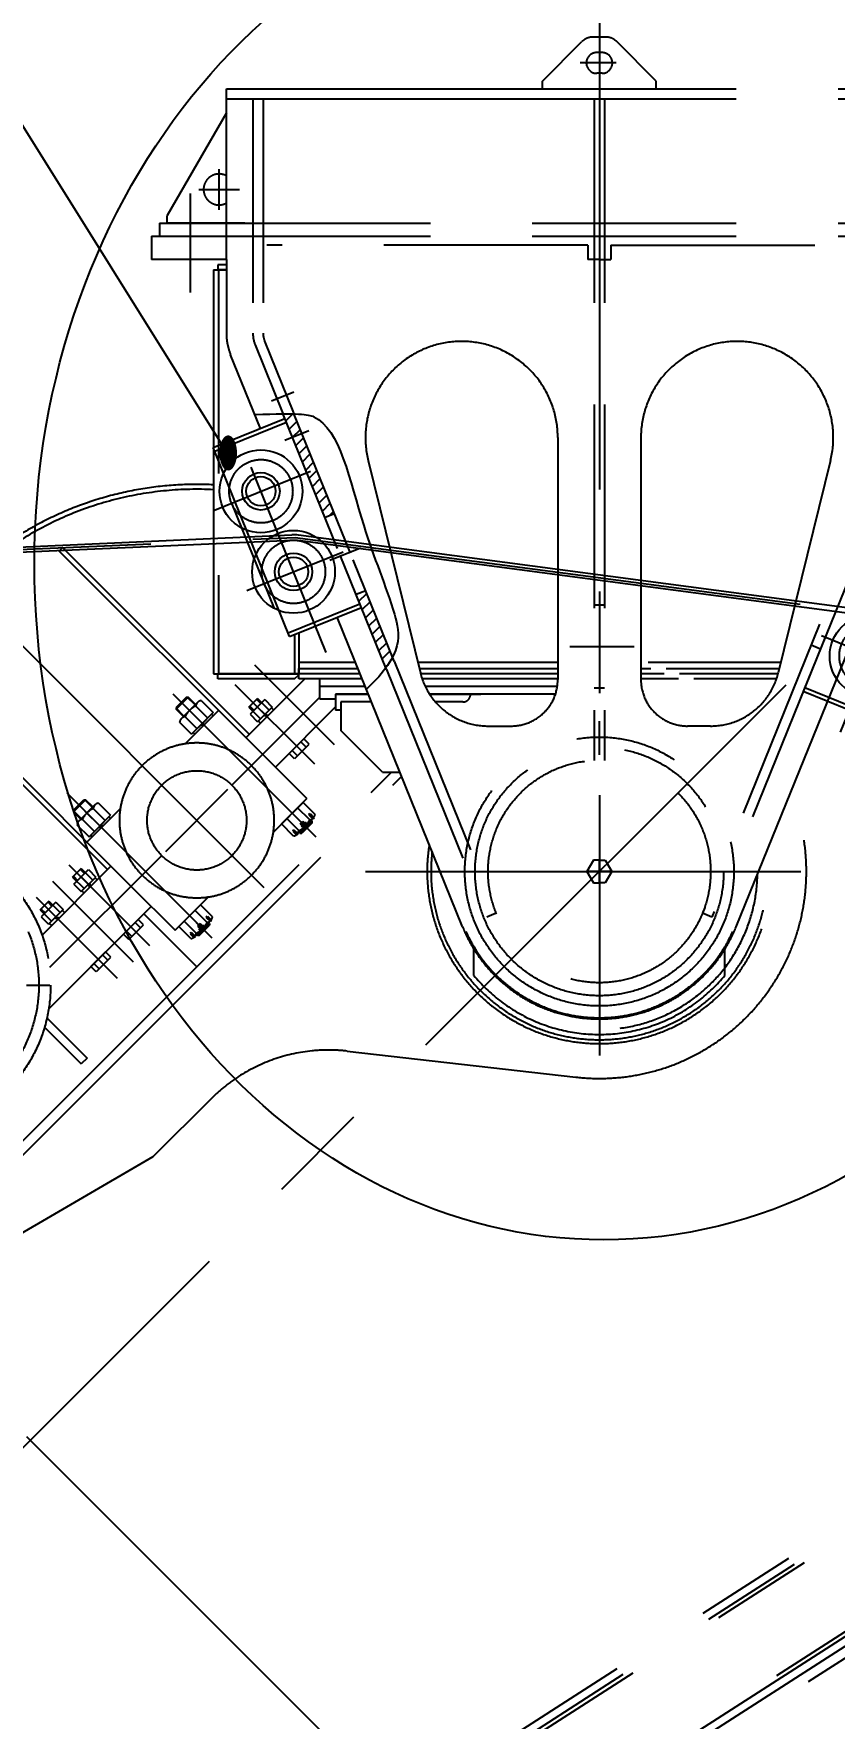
# Model space of a CAD drawing. Header units: millimetres. Extents: x 1289 to 43289, y -37 to 30828.
# Drawn here: x 14410 to 16374, y 16545 to 20680 of the extents above; entities that cross this region are included whole.
import ezdxf
from ezdxf.enums import TextEntityAlignment as Align

# ---------------------------------------------------------------- set-up
doc = ezdxf.new("R2010")
doc.units = ezdxf.units.MM
doc.header["$LTSCALE"] = 1000
for name, pattern in [('F', [0.75, 0.5, -0.25]), ('G', [2, 1.25, -0.25, 0.25, -0.25]), ('K', [2.5, 1.25, -0.25, 0.25, -0.25, 0.25, -0.25])]:
    doc.linetypes.add(name, pattern=pattern)
for name, color, linetype in [('01', 7, 'Continuous'), ('02', 1, 'Continuous'), ('02C', 3, 'Continuous'), ('04', 2, 'F'), ('05', 4, 'G'), ('07', 6, 'K')]:
    doc.layers.add(name, color=color, linetype=linetype)
doc.styles.get("Standard").update_dxf_attribs({"font": 'isocp', "width": 0.707, "bigfont": 'intecad.shx'})

# ---------------------------------------------------------------- blocks, each defined once
blk = doc.blocks.new('*U1')
at = {"layer": '01'}
for p, q in [((0, 30.4), (-27.5, 14.5)), ((-27.5, 14.5), (-27.5, 0)), ((-27.5, -14.5), (-27.5, 0)), ((27.5, 14.5), (0, 30.4)), ((27.5, 0), (27.5, 14.5)), ((27.5, 0), (27.5, -14.5)), ((0, -30.4), (-27.5, -14.5)), ((27.5, -14.5), (0, -30.4))]:
    blk.add_line(p, q, dxfattribs=at)
at = {"layer": '05'}
for p, q in [((-29.2, 0), (30, 0)), ((0, 32), (0, -31.6))]:
    blk.add_line(p, q, dxfattribs=at)
blk = doc.blocks.new('TY')
at = {"layer": '01', "ltscale": 1.6}
for p, q in [((187.7, 463.9), (0, 0)), ((363.8, 392.6), (187.7, 463.9)), ((363.8, 392.6), (176.1, -71.3)), ((176.1, -71.3), (0, 0))]:
    blk.add_line(p, q, dxfattribs=at)
for centre, radius in [((246.6, 285.1), 101.6), ((246.6, 285.1), 46), ((246.6, 285.1), 36), ((166.6, 87.5), 101.6), ((166.6, 87.5), 46), ((166.6, 87.5), 36)]:
    blk.add_circle(centre, radius, dxfattribs=at)
at = {"layer": '04', "ltscale": 1.6}
for p, q in [((360.1, 383.3), (183.9, 454.6)), ((179.9, -62), (3.8, 9.3))]:
    blk.add_line(p, q, dxfattribs=at)
for centre in [(246.6, 285.1), (166.6, 87.5)]:
    blk.add_circle(centre, 77.9, dxfattribs=at)
at = {"layer": '05', "color": 4, "linetype": 'G', "ltscale": 1.6}
for p, q in [((326.6, 483), (90.8, -99.7)), ((360.8, 238.9), (124.9, 334.4)), ((280.8, 41.3), (44.9, 136.7))]:
    blk.add_line(p, q, dxfattribs=at)

msp = doc.modelspace()

# ---------------------------------------------------------------- hatches: boundary and pattern name
at = {"layer": '02'}
h = msp.add_hatch(dxfattribs=at)
h.set_pattern_fill('_USER', color=256, scale=20, angle=45, style=0, pattern_type=0)
h.set_pattern_definition([(45, (1130, 8801.384), (-14.142136, 14.142136), [])])
edge = h.paths.add_edge_path()
edge.add_spline(control_points=[(15048.5, 19746.64), (15040.89, 19746.78), (15031.99, 19746.81), (15021.49, 19746.74)], knot_values=[122.2908434, 122.2908434, 122.2908434, 122.2908434, 135.66033, 135.66033, 135.66033, 135.66033], degree=3, periodic=0)
edge.add_line((15021.49, 19746.74), (15044.83, 19689.07))
edge.add_line((15044.83, 19689.07), (15068, 19698.44))
edge.add_line((15068, 19698.44), (15048.5, 19746.64))
h.paths.add_polyline_path([(15068, 19698.44), (15044.83, 19689.07), (15124.39, 19492.43), (15147.57, 19501.81)])
edge = h.paths.add_edge_path()
edge.add_line((15224.08, 19312.71), (15200.91, 19303.33))
edge.add_line((15200.91, 19303.33), (15273.65, 19123.56))
edge.add_spline(control_points=[(15273.65, 19123.56), (15280.36, 19132.79), (15285.74, 19141.52), (15289.99, 19149.83)], knot_values=[878.1294093, 878.1294093, 878.1294093, 878.1294093, 900.093363, 900.093363, 900.093363, 900.093363], degree=3, periodic=0)
edge.add_line((15289.99, 19149.83), (15224.08, 19312.71))

# ---------------------------------------------------------------- linework, layer by layer
at = {"layer": '01'}
for p, q in [((14849.87, 19664.33), (15026, 19735.6)), ((15155.13, 19416.48), (15020.98, 19748)), ((15037.57, 19200.47), (14849.87, 19664.33)), ((14894.97, 19527.67), (14999.43, 19269.52)), ((15147.57, 19501.81), (15124.39, 19492.43)), ((7461.17, 19111.9), (15043.06, 19450)), ((7461.75, 19098.92), (15043.64, 19437.01)), ((24968.82, 18123.71), (15057.33, 19436.42)), ((24867.12, 18150.3), (15059.04, 19449.31)), ((15275.26, 19119.58), (15161.7, 19400.23)), ((15224.08, 19312.71), (15200.91, 19303.33)), ((15037.57, 19200.47), (15213.69, 19271.74))]:
    msp.add_line(p, q, dxfattribs=at)
for centre, radius in [((14967.14, 19556.88), 101.6), ((14967.14, 19556.88), 46), ((14967.14, 19556.88), 36), ((15047.11, 19359.24), 101.6), ((15047.11, 19359.24), 46), ((15047.11, 19359.24), 36)]:
    msp.add_circle(centre, radius, dxfattribs=at)
msp.add_arc((15047.11, 19359.24), 90.85, 82.4555, 92.55329, dxfattribs=at)
at = {"layer": '02'}
msp.add_line((14886.78, 19646.77), (13165.59, 22402.76), dxfattribs=at)
at = {"layer": '02C'}
msp.add_ellipse((15808.17, 19379.96), major_axis=(0, 1660.37), ratio=0.8412698, dxfattribs=at)
msp.add_open_spline([(14952.03, 19745.58), (15061.88, 19748.01), (15154.74, 19743.49), (15201.96, 19491.44), (15295.43, 19274.3), (15318.92, 19158.15), (15225.63, 19070.59)], degree=3, knots=[99.4738333, 99.4738333, 99.4738333, 99.4738333, 186.1611978, 524.2687685, 766.8686777, 938.166529, 938.166529, 938.166529, 938.166529], dxfattribs=at)
at = {"layer": '04', "color": 2, "linetype": 'F'}
for p, q in [((14947.38, 20519.69), (14947.38, 19944.69)), ((14972.38, 20519.69), (14972.38, 19944.69)), ((15784.89, 20519.69), (15784.89, 18896.4)), ((15809.89, 20519.69), (15809.89, 18896.4)), ((14882.89, 20214.69), (16711.89, 20214.69)), ((14882.89, 20182.69), (16728.58, 20182.69)), ((15768.89, 20160.69), (14981.89, 20160.69)), ((15768.89, 20160.69), (15768.89, 20125.69)), ((15825.89, 20160.69), (16612.89, 20160.69)), ((15825.89, 20160.69), (15825.89, 20125.69)), ((14862.79, 20100.75), (14862.79, 19108.75)), ((15797.39, 20125.69), (15768.89, 20125.69)), ((15797.39, 20125.69), (15825.89, 20125.69)), ((14952.93, 19916.18), (15020.98, 19748)), ((14976.1, 19925.56), (15047.4, 19749.37)), ((16618.67, 19925.56), (16050.41, 18521.17)), ((16641.85, 19916.18), (16073.58, 18511.79)), ((15809.89, 19277.42), (15784.89, 19277.42)), ((16316.87, 19179.69), (16340.04, 19170.31)), ((15275.26, 19119.58), (15521.19, 18511.79)), ((15293.89, 19140.19), (15544.37, 18521.17)), ((15809.89, 19073.42), (15784.89, 19073.42)), ((15544.37, 18521.17), (15521.19, 18511.79))]:
    msp.add_line(p, q, dxfattribs=at)
at = {"layer": '04'}
for p, q in [((14853.62, 19655.06), (15029.75, 19726.33)), ((15033.81, 19209.74), (15209.94, 19281.01)), ((16073.58, 18511.79), (16050.41, 18521.17))]:
    msp.add_line(p, q, dxfattribs=at)
for centre in [(14967.14, 19556.88), (15047.11, 19359.24)]:
    msp.add_circle(centre, 77.85, dxfattribs=at)
at = {"layer": '04', "color": 2, "linetype": 'F'}
msp.add_circle((15797.39, 18623.69), 273, dxfattribs=at)
for radius in [76, 51]:
    msp.add_arc((15023.38, 19944.69), radius, 180, 202.03, dxfattribs=at)
at = {"layer": '05'}
for p, q in [((19083.13, 21909.43), (10473.99, 13300.29)), ((15797.39, 20811.08), (15797.39, 18172.15)), ((15838.32, 20608.19), (15750.51, 20608.19)), ((14864.38, 20247.69), (14864.38, 20347.69)), ((14794.39, 20045.07), (14794.39, 20287.45)), ((14814.38, 20297.69), (14914.38, 20297.69)), ((15047.55, 19800.2), (14993.21, 19778.21)), ((15047.55, 19800.2), (14993.21, 19778.21)), ((15084.6, 19705.16), (15026.03, 19681.46)), ((15084.6, 19705.16), (15026.03, 19681.46)), ((7454.38, 19105.09), (15050.79, 19443.84)), ((15050.79, 19443.84), (25120.07, 18110.24)), ((15211, 19417.45), (15135.91, 19387.06)), ((14171.85, 19387.12), (14974.48, 18584.49)), ((15883.18, 19175.42), (15725.05, 19175.42)), ((15147.27, 18934.96), (14952.37, 19129.86)), ((15099.19, 18886.88), (14904.29, 19081.77)), ((15797.39, 18909.69), (15797.39, 18992.66)), ((14694.85, 18441.27), (14496.77, 18639.35)), ((14525.13, 18610.99), (14544.71, 18591.41)), ((15223.58, 18623.69), (16292.01, 18623.69)), ((14654.54, 18400.97), (14456.46, 18599.05)), ((14614.94, 18361.37), (14416.86, 18559.45)), ((14445.22, 18531.09), (14464.81, 18511.5)), ((15797.39, 18447.65), (15797.39, 18332.37)), ((14391.74, 18345.02), (14449.35, 18345.02))]:
    msp.add_line(p, q, dxfattribs=at)
at = {"layer": '05', "color": 4, "linetype": 'G'}
for p, q in [((14852.91, 19510.65), (15088.81, 19606.11)), ((15127.15, 19161.42), (14943.33, 19615.71)), ((14932.88, 19313.02), (15168.78, 19408.48))]:
    msp.add_line(p, q, dxfattribs=at)
at = {"layer": '05', "linetype": 'G'}
for p, q in [((15102.72, 18707.98), (14751.45, 19059.25)), ((14847.15, 18460.09), (14491.53, 18815.71)), ((14733.48, 18672.76), (14886.21, 18825.49)), ((15078.19, 18744.61), (15065.9, 18732.32))]:
    msp.add_line(p, q, dxfattribs=at)
for centre, radius in [((15797.39, 18623.69), 305), ((14082.58, 18345.02), 339.75)]:
    msp.add_circle(centre, radius, dxfattribs=at)
at = {"layer": '05'}
for start, end in [(204.26244, 270), (270, 335.73756)]:
    msp.add_arc((15797.39, 18623.69), 359, start, end, dxfattribs=at)
at = {"layer": '07'}
for p, q in [((15657.89, 20563.69), (15754.76, 20660.56)), ((15813.15, 20671.69), (15781.63, 20671.69)), ((15803.89, 20633.69), (15790.89, 20633.69)), ((15936.89, 20563.69), (15840.02, 20660.56)), ((15657.89, 20544.69), (15657.89, 20563.69)), ((15803.89, 20582.69), (15790.89, 20582.69)), ((15936.89, 20544.69), (15936.89, 20563.69)), ((14882.89, 20544.69), (16711.89, 20544.69)), ((14882.89, 20519.69), (14882.89, 20544.69)), ((14882.89, 20519.69), (16711.89, 20519.69)), ((14882.89, 20125.69), (14882.89, 20519.69)), ((14882.89, 20485.9), (14737.38, 20233.69)), ((14737.38, 20214.69), (14737.38, 20233.69)), ((14698.89, 20182.69), (14698.89, 20125.69)), ((14698.89, 20182.69), (14882.89, 20182.69)), ((14717.89, 20214.69), (14882.89, 20214.69)), ((14717.89, 20214.69), (14717.89, 20182.69)), ((14927.38, 20214.69), (14737.38, 20214.69)), ((14882.39, 20125.69), (14698.89, 20125.69)), ((14850.79, 20100.75), (14850.79, 19108.75)), ((14850.79, 20100.75), (14882.39, 20100.75)), ((14882.39, 20112.75), (14861.29, 20112.75)), ((14861.29, 20112.75), (14861.29, 20100.75)), ((14882.39, 20100.75), (14861.29, 20100.75)), ((14882.39, 20125.69), (14882.39, 19944.69)), ((14965.93, 19711.3), (14892.64, 19892.09)), ((16132.88, 18487.7), (16702.13, 19892.09)), ((15186.78, 19404.91), (15047.4, 19749.37)), ((15695.39, 19688.69), (15695.39, 19094.69)), ((15899.39, 19688.69), (15899.39, 19094.69)), ((15230.2, 19632.38), (15358.33, 19110.89)), ((16364.57, 19632.38), (16236.45, 19110.89)), ((14480.33, 19418.76), (14471.85, 19410.27)), ((14971.42, 18910.7), (14471.85, 19410.27)), ((14938.54, 18960.55), (14480.33, 19418.76)), ((15293.89, 19140.19), (15193.35, 19388.66)), ((15461.9, 18487.7), (15153.9, 19247.55)), ((15049.79, 19205.42), (15049.79, 19108.75)), ((15059.79, 19209.46), (15059.79, 19137.75)), ((15059.79, 19145.55), (15059.79, 19108.75)), ((14590.64, 18628.21), (14090.99, 19127.86)), ((14648.27, 18587.55), (14096.92, 19138.9)), ((14850.79, 19108.75), (15059.79, 19108.75)), ((15059.79, 19108.75), (14861.29, 19108.75)), ((14861.29, 19096.75), (14861.29, 19108.75)), ((15049.79, 19096.75), (15059.79, 19106.75)), ((15059.79, 19137.75), (15198.41, 19137.75)), ((15059.79, 19096.75), (15059.79, 19121.75)), ((15059.79, 19121.75), (15204.9, 19121.75)), ((15059.79, 19109.62), (15209.81, 19109.62)), ((15059.79, 19106.75), (15059.79, 19108.75)), ((15351.73, 19137.75), (15695.39, 19137.75)), ((15355.66, 19121.75), (15695.39, 19121.75)), ((15358.64, 19109.62), (15695.39, 19109.62)), ((15899.39, 19121.75), (15923.34, 19121.75)), ((15899.39, 19109.62), (15956.5, 19109.62)), ((15917.44, 19137.75), (16243.05, 19137.75)), ((15961.2, 19121.75), (16239.12, 19121.75)), ((15994.36, 19109.62), (16236.13, 19109.62)), ((15049.79, 19096.75), (14861.29, 19096.75)), ((15074.73, 19096.75), (14930.05, 18952.07)), ((15215.03, 19096.75), (15059.79, 19096.75)), ((15111.89, 19046.75), (15111.89, 19096.75)), ((15215.03, 19096.75), (15111.89, 19096.75)), ((15222.73, 19077.75), (15111.89, 19077.75)), ((15695.39, 19096.75), (15362.45, 19096.75)), ((15695.39, 19096.75), (15362.45, 19096.75)), ((15694.12, 19077.75), (15370.2, 19077.75)), ((15991.71, 19096.75), (15899.39, 19096.75)), ((15991.71, 19096.75), (15899.39, 19096.75)), ((16232.32, 19096.75), (16029.57, 19096.75)), ((16232.32, 19096.75), (16029.57, 19096.75)), ((14759.03, 19021.97), (14788.73, 19051.67)), ((14784.49, 19051.67), (14759.03, 19026.21)), ((14759.03, 19026.21), (14759.03, 19021.97)), ((14778.11, 19005.19), (14759.03, 19024.27)), ((14776.96, 19004.04), (14759.03, 19021.97)), ((14812.72, 19039.79), (14771.97, 18999.04)), ((14784.49, 19051.67), (14788.73, 19051.67)), ((14805.51, 19032.59), (14786.44, 19051.67)), ((14825.04, 18985.66), (14787.89, 19022.81)), ((14806.66, 19033.74), (14788.73, 19051.67)), ((14807.36, 19029.86), (14836.89, 19000.33)), ((14820.61, 19043.12), (14850.15, 19013.58)), ((15111.89, 19051.17), (14896.11, 18835.39)), ((14937.83, 19027.02), (14948.44, 19037.63)), ((14937.83, 19027.02), (14966.11, 18998.74)), ((14939.95, 19029.14), (14950.13, 19018.96)), ((14976.6, 19045.42), (14940.64, 19009.47)), ((14959.04, 19048.23), (14948.44, 19037.63)), ((14956.92, 19046.11), (14967.1, 19035.93)), ((14957.87, 19028.19), (14977.46, 19008.6)), ((14994.7, 19027.32), (14958.74, 18991.36)), ((14959.04, 19048.23), (14987.33, 19019.95)), ((14976.6, 19045.42), (14994.7, 19027.32)), ((14992.81, 19025.43), (14998.11, 19020.13)), ((15150.39, 19027.45), (15002.53, 18879.59)), ((15150.39, 19046.75), (15111.89, 19046.75)), ((15150.39, 19058.75), (15230.43, 19058.75)), ((15150.39, 19058.75), (15150.39, 19019.75)), ((15150.39, 19058.75), (15150.39, 19046.75)), ((15230.43, 19058.75), (15150.39, 19058.75)), ((15163.39, 19019.75), (15150.39, 19019.75)), ((15163.39, 19039.75), (15163.39, 18969.75)), ((15238.13, 19039.75), (15163.39, 19039.75)), ((15689.58, 19058.75), (15380.85, 19058.75)), ((15380.85, 19058.75), (15506.39, 19058.75)), ((15462.39, 19039.75), (15395.12, 19039.75)), ((15689.58, 19058.75), (15481.39, 19058.75)), ((14767.58, 18990.09), (14797.12, 18960.55)), ((14780.84, 19003.34), (14810.37, 18973.81)), ((14781.31, 18936.97), (14863.23, 19018.89)), ((14850.15, 19013.58), (14797.12, 18960.55)), ((14823.63, 18987.07), (14801.18, 18964.62)), ((14825.48, 18981.14), (14819.35, 18982.78)), ((14822.15, 18988.55), (14832.54, 18978.16)), ((14823.63, 18987.07), (14846.08, 19009.52)), ((14823.63, 18987.07), (14829.77, 18985.42)), ((14846.08, 19009.52), (14849.97, 19005.63)), ((14940.64, 19009.47), (14958.74, 18991.36)), ((14960.63, 18993.26), (14965.94, 18987.95)), ((14982.02, 19004.04), (14973.66, 19006.28)), ((14976.72, 19009.34), (14985.09, 19007.1)), ((15524.39, 18980.69), (15581.39, 18980.69)), ((16070.39, 18980.69), (16013.39, 18980.69)), ((14801.18, 18964.62), (14805.07, 18960.73)), ((15065.11, 18942.17), (15078.33, 18928.94)), ((15085.7, 18936.32), (15072.48, 18949.54)), ((15265.39, 18867.75), (15163.39, 18969.75)), ((14971.42, 18910.7), (15079.6, 18802.51)), ((15049.75, 18900.36), (15036.52, 18913.58)), ((15043.9, 18920.95), (15057.12, 18907.73)), ((15067.73, 18918.34), (15049.75, 18900.36)), ((15067.73, 18918.34), (15085.7, 18936.32)), ((10641.17, 14221.24), (15287.67, 18867.75)), ((10694.91, 14239.62), (15312.23, 18856.95)), ((15265.39, 18867.75), (15307.85, 18867.75)), ((14537, 18799.94), (14507.3, 18770.24)), ((14507.3, 18774.48), (14532.76, 18799.94)), ((14507.3, 18774.48), (14507.3, 18770.24)), ((14526.38, 18753.46), (14507.3, 18772.54)), ((14519.18, 18746.25), (14559.93, 18787)), ((14532.76, 18799.94), (14537, 18799.94)), ((14553.78, 18780.86), (14534.7, 18799.94)), ((14554.93, 18782.01), (14537, 18799.94)), ((14540.08, 18695.74), (14622, 18777.66)), ((14555.63, 18778.13), (14585.16, 18748.6)), ((14568.88, 18791.39), (14598.42, 18761.85)), ((14997.69, 18720.6), (15079.6, 18802.51)), ((15017.38, 18740.29), (15070.41, 18793.32)), ((15086.69, 18750.53), (15057.15, 18780.06)), ((15099.95, 18763.79), (15070.41, 18793.32)), ((14525.23, 18752.31), (14507.3, 18770.24)), ((14515.85, 18738.36), (14545.39, 18708.82)), ((14529.11, 18751.61), (14558.64, 18722.08)), ((14573.31, 18733.93), (14536.16, 18771.08)), ((14545.39, 18708.82), (14598.42, 18761.85)), ((14571.9, 18735.34), (14549.45, 18712.89)), ((14570.42, 18736.82), (14580.81, 18726.43)), ((14571.9, 18735.34), (14594.35, 18757.79)), ((14571.9, 18735.34), (14573.55, 18729.2)), ((14577.83, 18733.49), (14576.19, 18739.62)), ((14594.35, 18757.79), (14598.24, 18753.9)), ((15046.91, 18710.75), (15017.38, 18740.29)), ((15060.17, 18724.01), (15030.64, 18753.55)), ((15041, 18769.7), (15078.15, 18732.55)), ((15054.81, 18714.08), (15072.53, 18731.8)), ((15062.95, 18718.05), (15092.65, 18747.75)), ((15063.34, 18741), (15069.7, 18747.36)), ((15063.34, 18741), (15072.53, 18731.8)), ((15092.65, 18743.51), (15067.19, 18718.05)), ((15069.7, 18747.36), (15078.9, 18738.17)), ((15078.9, 18738.17), (15095.56, 18754.83)), ((15084.04, 18766.44), (15097.35, 18753.13)), ((15084.82, 18762.47), (15088, 18765.66)), ((15084.82, 18762.47), (15093.89, 18753.4)), ((15088, 18765.66), (15097.08, 18756.58)), ((15092.65, 18746.11), (15089.75, 18749.01)), ((15092.65, 18747.75), (15090.56, 18749.83)), ((15092.65, 18743.51), (15092.65, 18747.75)), ((14549.45, 18712.89), (14553.34, 18709)), ((15044.26, 18726.66), (15057.57, 18713.35)), ((15048.23, 18725.88), (15045.04, 18722.7)), ((15045.04, 18722.7), (15054.12, 18713.62)), ((15048.23, 18725.88), (15057.3, 18716.81)), ((15062.95, 18718.05), (15060.87, 18720.14)), ((15065.07, 18718.05), (15061.93, 18721.2)), ((15062.95, 18718.05), (15067.19, 18718.05)), ((14723.58, 18662.86), (14448.58, 18387.87)), ((14430.08, 18467.65), (14599.13, 18636.7)), ((14505.08, 18609.83), (14515.69, 18620.43)), ((14505.08, 18609.83), (14533.36, 18581.54)), ((14507.2, 18611.95), (14517.38, 18601.77)), ((14507.89, 18592.27), (14543.85, 18628.23)), ((14526.29, 18631.04), (14515.69, 18620.43)), ((14524.17, 18628.92), (14534.35, 18618.74)), ((14525.99, 18574.17), (14561.95, 18610.13)), ((14526.29, 18631.04), (14554.58, 18602.76)), ((14543.85, 18628.23), (14561.95, 18610.13)), ((14560.06, 18608.24), (14565.36, 18602.93)), ((14507.89, 18592.27), (14525.99, 18574.17)), ((14527.88, 18576.06), (14533.19, 18570.76)), ((14542.49, 18593.63), (14550.76, 18585.36)), ((14543.97, 18592.15), (14546.21, 18583.78)), ((14549.27, 18586.85), (14547.03, 18595.21)), ((14647.92, 18587.91), (14756.46, 18479.37)), ((14425.18, 18529.92), (14435.78, 18540.53)), ((14425.18, 18529.92), (14453.46, 18501.64)), ((14427.3, 18532.05), (14437.48, 18521.86)), ((14463.94, 18548.33), (14427.99, 18512.37)), ((14446.39, 18551.14), (14435.78, 18540.53)), ((14444.27, 18549.02), (14454.45, 18538.83)), ((14482.05, 18530.22), (14446.09, 18494.27)), ((14446.39, 18551.14), (14474.67, 18522.85)), ((14697.77, 18538.06), (14446.45, 18286.73)), ((14463.94, 18548.33), (14482.05, 18530.22)), ((14480.15, 18528.33), (14485.46, 18523.03)), ((14756.46, 18479.37), (14838.37, 18561.28)), ((14818.68, 18541.59), (14765.65, 18488.56)), ((14834.96, 18498.8), (14805.42, 18528.33)), ((14848.22, 18512.06), (14818.68, 18541.59)), ((14427.99, 18512.37), (14446.09, 18494.27)), ((14447.98, 18496.16), (14453.28, 18490.86)), ((14469.37, 18506.94), (14461.01, 18509.18)), ((14462.59, 18513.73), (14470.85, 18505.46)), ((14464.07, 18512.25), (14472.43, 18510)), ((14629.94, 18470.23), (14647.92, 18488.2)), ((14643.16, 18457), (14679.12, 18492.96)), ((14665.89, 18506.18), (14647.92, 18488.2)), ((14658.52, 18498.81), (14671.75, 18485.59)), ((14679.12, 18492.96), (14665.89, 18506.18)), ((14809.84, 18389.92), (14679.74, 18520.02)), ((14795.18, 18459.02), (14765.65, 18488.56)), ((14808.44, 18472.28), (14778.91, 18501.82)), ((14789.27, 18517.97), (14826.42, 18480.82)), ((14840.92, 18496.02), (14811.22, 18466.32)), ((14817.97, 18495.63), (14811.61, 18489.27)), ((14811.61, 18489.27), (14820.8, 18480.07)), ((14814.36, 18480.78), (14826.65, 18493.07)), ((14815.46, 18466.32), (14840.92, 18491.78)), ((14817.97, 18495.63), (14827.17, 18486.44)), ((14844.89, 18504.16), (14827.17, 18486.44)), ((14832.31, 18514.71), (14845.62, 18501.4)), ((14833.09, 18510.74), (14836.27, 18513.93)), ((14833.09, 18510.74), (14842.16, 18501.67)), ((14836.27, 18513.93), (14845.35, 18504.85)), ((14840.92, 18493.9), (14837.77, 18497.04)), ((14840.92, 18496.02), (14838.83, 18498.1)), ((14840.92, 18496.02), (14840.92, 18491.78)), ((14643.16, 18457), (14629.94, 18470.23)), ((14637.31, 18477.6), (14650.53, 18464.38)), ((14792.53, 18474.93), (14805.84, 18461.62)), ((14796.5, 18474.15), (14793.31, 18470.97)), ((14793.31, 18470.97), (14802.39, 18461.89)), ((14796.5, 18474.15), (14805.57, 18465.08)), ((14820.8, 18480.07), (14804.14, 18463.41)), ((14811.22, 18466.32), (14809.14, 18468.41)), ((14812.86, 18466.32), (14809.96, 18469.22)), ((14815.46, 18466.32), (14811.22, 18466.32)), ((14550.03, 18390.32), (14568.01, 18408.3)), ((14585.99, 18426.28), (14568.01, 18408.3)), ((14578.62, 18418.91), (14591.84, 18405.69)), ((14581.24, 18395.08), (14599.21, 18413.06)), ((14599.21, 18413.06), (14585.99, 18426.28)), ((15489.39, 18368.47), (15489.39, 18433.48)), ((16105.39, 18368.47), (16105.39, 18433.48)), ((14563.26, 18377.1), (14550.03, 18390.32)), ((14557.41, 18397.69), (14570.63, 18384.47)), ((14581.24, 18395.08), (14563.26, 18377.1)), ((14436.28, 18241.63), (14526.29, 18151.62)), ((14442.09, 18264.11), (14540.44, 18165.76)), ((14540.44, 18165.76), (14526.29, 18151.62)), ((15178.6, 18182.8), (15739.97, 18118.94)), ((14845.62, 18066.49), (14702.08, 17922.94)), ((14702.08, 17922.94), (14181.64, 17620.68)), ((15276.7, 16352.46), (14042.22, 17586.94)), ((14789.94, 15991.83), (16699.96, 17219.79)), ((14804.42, 15977.36), (16710.78, 17202.97)), ((14828.87, 15981.19), (16716.18, 17194.55)), ((11406.34, 13535.93), (16827.59, 17021.28)), ((11434.4, 13530.19), (16838.4, 17004.45)), ((14970.69, 15839.36), (16822.18, 17029.69)), ((12525.42, 14201.9), (16851.92, 16983.42))]:
    msp.add_line(p, q, dxfattribs=at)
for centre, radius in [((15797.39, 18623.69), 330), ((14809.84, 18749.13), 122), ((15072.14, 18738.56), 4.5), ((14082.58, 18345.02), 368.5), ((14820.41, 18486.83), 4.5)]:
    msp.add_circle(centre, radius, dxfattribs=at)
for centre, radius, start, end in [((15781.63, 20633.69), 38, 90, 135), ((15790.89, 20608.19), 25.5, 90, 270), ((15803.89, 20608.19), 25.5, 270, 90), ((15813.15, 20633.69), 38, 45, 90), ((14864.38, 20297.69), 38, 90, 270), ((14864.38, 20297.69), 38, 60.85162, 90), ((14864.38, 20297.69), 38, 270, 299.14838), ((15022.39, 19944.69), 140, 180, 202.06474), ((15459.39, 19688.69), 236, 0, 193.80334), ((16135.39, 19688.69), 236, 346.19666, 180), ((14810.2, 18748.77), 825, 87.17979, 183.33406), ((14810.2, 18748.77), 813, 87.13812, 151.32335), ((15524.39, 19151.69), 171, 193.80334, 270), ((16070.39, 19151.69), 171, 270, 346.19666), ((15581.39, 19094.69), 114, 270, 0), ((16013.39, 19094.69), 114, 180, 270), ((14831.4, 18979.3), 55.98, 115.43279, 154.56721), ((14822.45, 19028.02), 15.21, 96.94439, 173.05561), ((15462.39, 19058.75), 19, 270, 0), ((14782.68, 18988.25), 15.21, 96.94439, 173.05561), ((14809.84, 18749.13), 190, 45, 225), ((14809.84, 18749.13), 190, 225, 45), ((14579.67, 18727.57), 55.98, 115.43279, 154.56721), ((14570.72, 18776.29), 15.21, 96.94439, 173.05561), ((14530.95, 18736.52), 15.21, 96.94439, 173.05561), ((15036.13, 18774.57), 55.98, 295.43279, 310.38965), ((15036.13, 18774.57), 55.98, 319.61035, 334.56721), ((15084.85, 18765.63), 15.21, 276.94439, 353.05561), ((15045.07, 18725.85), 15.21, 276.94439, 353.05561), ((15797.39, 18623.69), 422.5, 171.02443, 8.97557), ((15797.39, 18623.69), 508, 263.51037, 8.71189), ((15797.39, 18623.69), 413, 173.28933, 6.71067), ((15797.39, 18623.69), 388, 277.54342, 359.0295), ((14784.4, 18522.84), 55.98, 319.61035, 334.56721), ((14833.12, 18513.9), 15.21, 276.94439, 353.05561), ((15797.39, 18623.69), 362, 202.06474, 270), ((15797.39, 18623.69), 362, 270, 337.93526), ((14793.34, 18474.12), 15.21, 276.94439, 353.05561), ((14784.4, 18522.84), 55.98, 295.43279, 310.38965), ((15797.39, 18623.69), 400, 219.64611, 270), ((15797.39, 18623.69), 400, 270, 320.35389), ((15132.71, 17779.4), 406, 83.51037, 135)]:
    msp.add_arc(centre, radius, start, end, dxfattribs=at)

# ---------------------------------------------------------------- block references
at = {"layer": '01'}
msp.add_blockref('TY', (16297.45, 19065.05), dxfattribs=at)
at = {"layer": '04', "extrusion": (0, 0, -1), "zscale": -1, "rotation": 90}
msp.add_blockref('*U1', (-15797.39, 18623.69), dxfattribs=at)

# ---------------------------------------------------------------- texts
at = {"layer": '02', "width": 0.605172}
msp.add_text('\\M+5A1F1', height=80, dxfattribs=at).set_placement((14862.78, 19606.77), (14910.78, 19606.77), align=Align.FIT)

doc.saveas('drawing.dxf')
